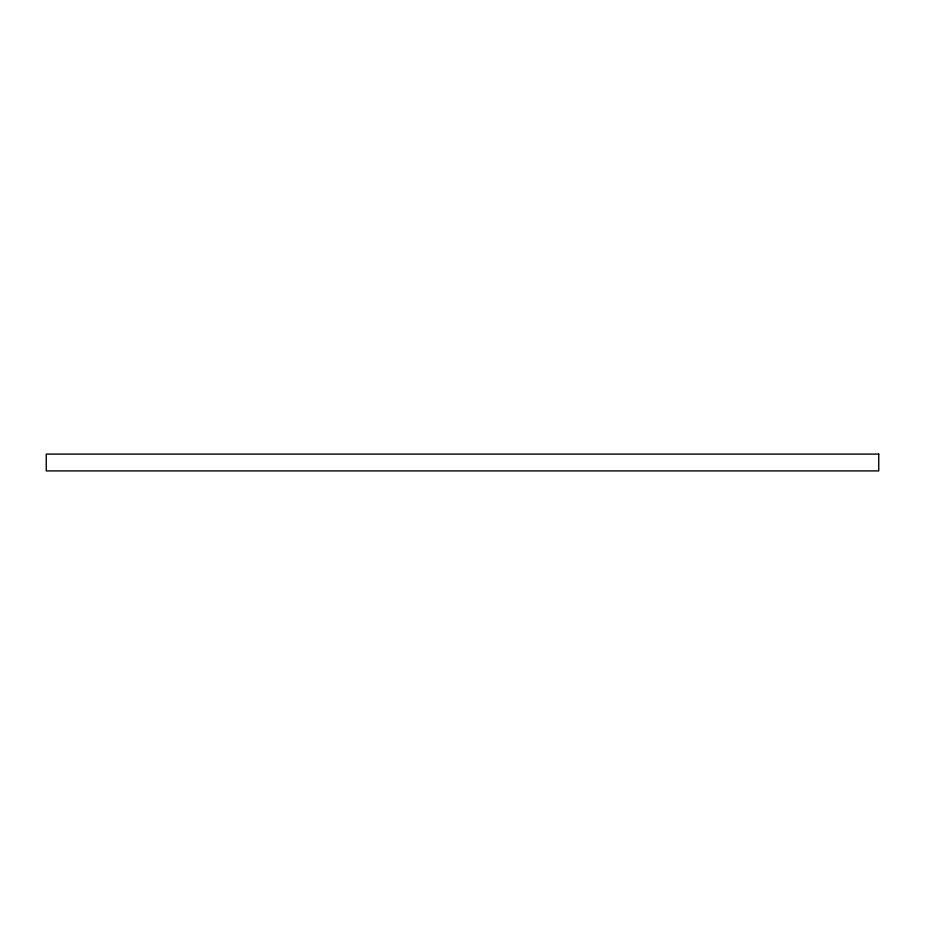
<?xml version="1.0" encoding="UTF-8"?>
<svg xmlns="http://www.w3.org/2000/svg" width="925" height="925" viewBox="0 0 925 925"><rect width="100%" height="100%" fill="white"/><g stroke="black" fill="none" stroke-linecap="round" stroke-linejoin="round"><path stroke-width="1.39" d="M878.75 454.094L46.25 454.094L46.25 470.906L878.75 470.906L878.75 454.094"/></g></svg>
